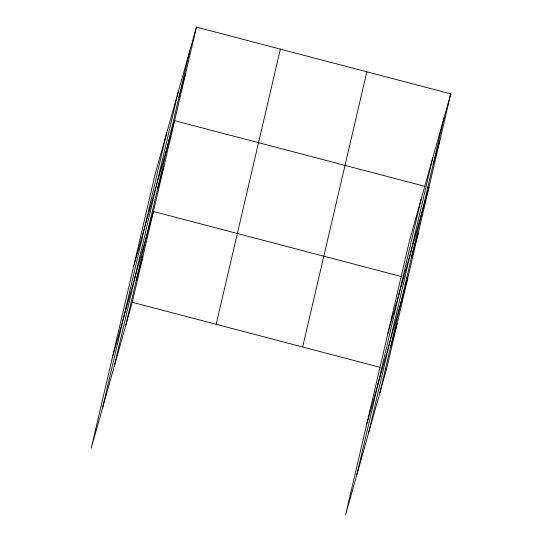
<?xml version="1.0" encoding="UTF-8"?>
<svg xmlns="http://www.w3.org/2000/svg" width="542" height="542" viewBox="0 0 542 542"><rect width="100%" height="100%" fill="white"/><g stroke="black" fill="none" stroke-linecap="round" stroke-linejoin="round"><path stroke-width="0.81" d="M102.567 407.855L166.76 132.668M114.24 366.324L178.433 91.137M125.568 326.02L189.768 50.833M196.434 27.1L155.432 172.973L91.239 448.159L132.241 302.287L196.434 27.1L450.761 93.841L386.568 369.027L345.566 514.9L409.759 239.713L450.761 93.841M216.17 324.312L280.363 49.126M302.639 347.002L366.832 71.815M356.893 474.596L421.087 199.409M368.567 433.065L432.76 157.878M379.895 392.76L444.088 117.573M178.853 97.614L185.52 73.881M133.61 266.535L174.612 120.663L424.86 186.333M157.349 189.802L164.016 166.069M112.424 357.347L153.427 211.475L401.236 276.501M136.164 280.614L142.831 256.881M433.18 164.355L439.847 140.622M387.93 333.276L428.939 187.403L427.306 186.976M411.669 256.542L418.343 232.809M366.751 424.088L407.753 278.215L406.121 277.789M390.491 347.354L397.157 323.621M132.241 302.287L380.05 367.313M384.935 368.601L386.568 369.027"/></g></svg>
